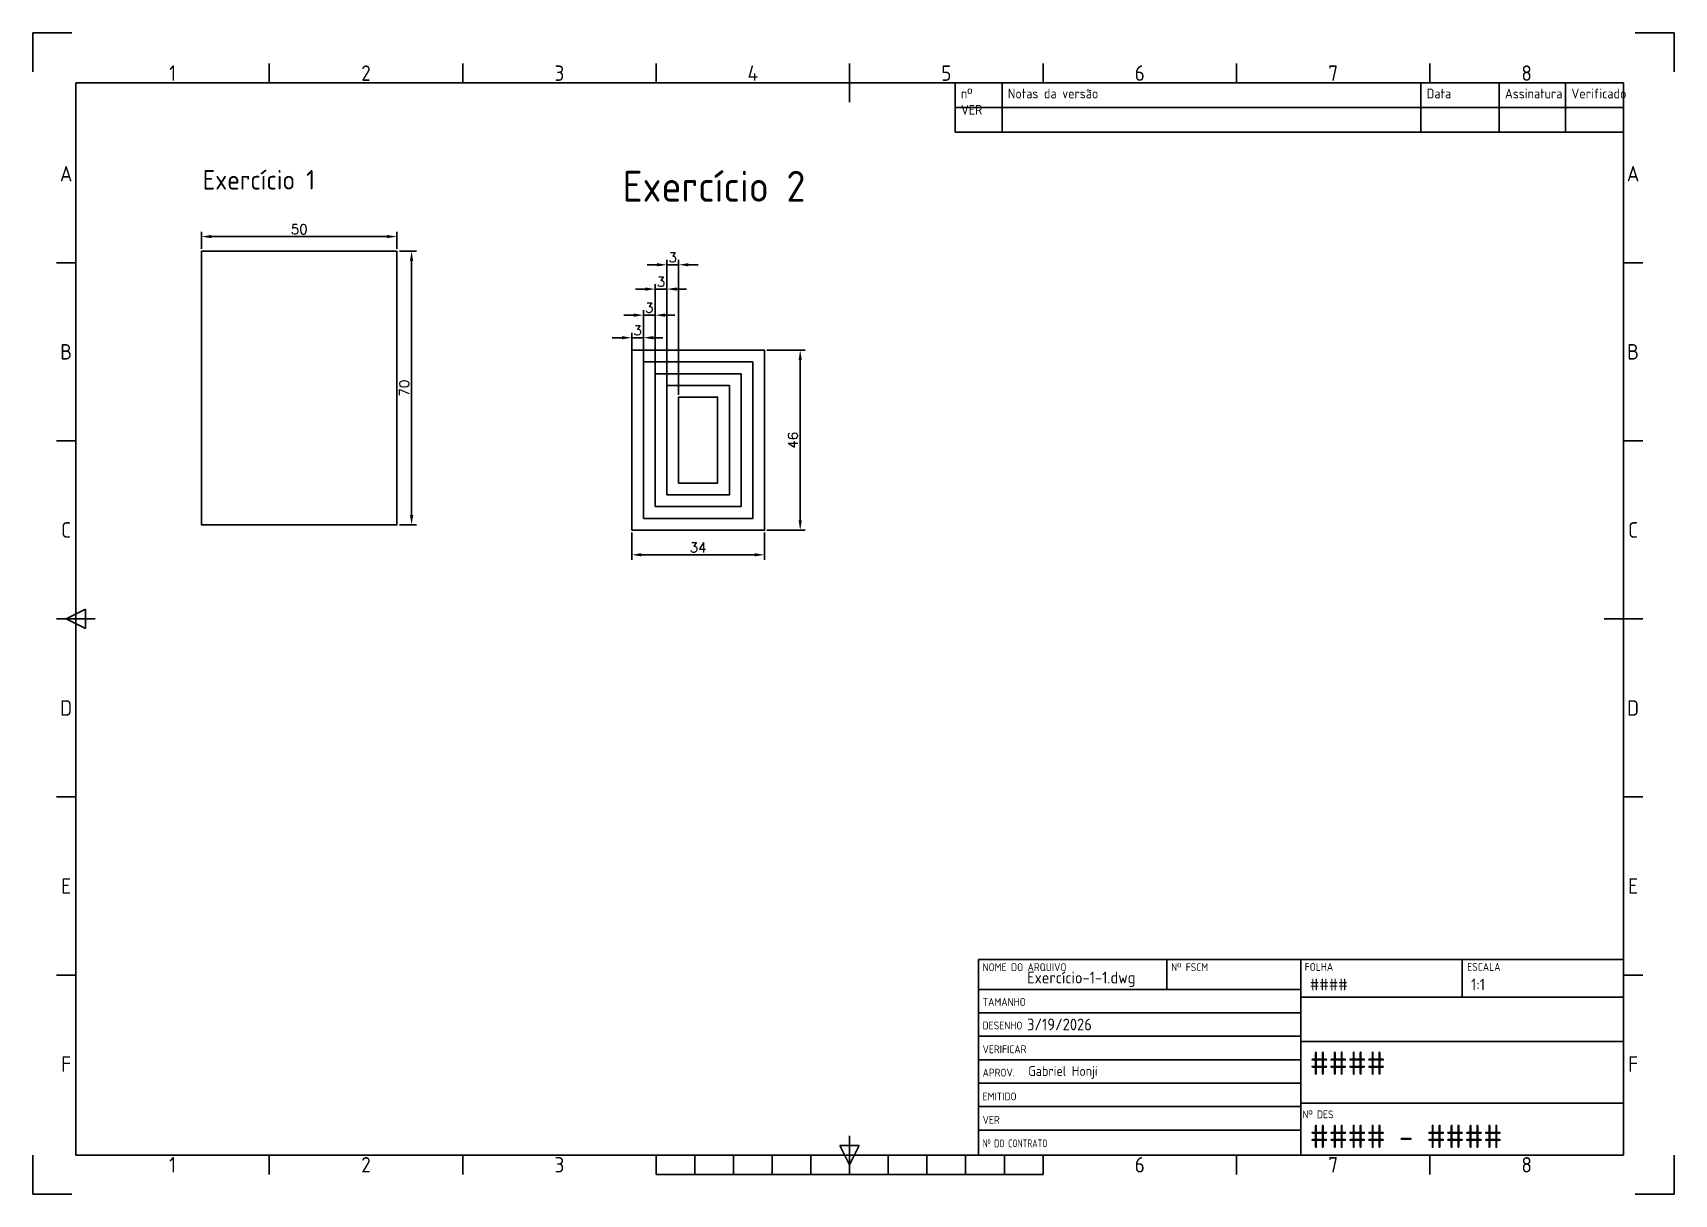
# Paper-space layout 'Bloco da legenda ISO A3' of a CAD drawing. Header units: millimetres. Extents: x 0 to 420, y 0 to 297.
import ezdxf
from ezdxf.enums import TextEntityAlignment as Align

# ---------------------------------------------------------------- set-up
doc = ezdxf.new("R2010")
doc.units = ezdxf.units.MM
for name, color, linetype in [('Bloco da legenda', 7, 'Continuous'), ('Cotas', 5, 'Continuous'), ('Legendas', 7, 'Continuous')]:
    doc.layers.add(name, color=color, linetype=linetype)
doc.styles.add('ACISOTS', font='isocp.shx', dxfattribs={"height": 1})
doc.styles.add('ISO Proporcional', font='isocp.shx')
doc.styles.get("Standard").update_dxf_attribs({"font": 'simplex.shx'})
doc.dimstyles.new('ISO-25', dxfattribs={"dimtxt": 2.5, "dimasz": 2.5, "dimexe": 1.25, "dimexo": 0.625, "dimtad": 1, "dimtxsty": 'Standard', "dimcen": 2.5, "dimadec": 0, "dimazin": 0, "dimtfac": 1, "dimtmove": 0, "dimatfit": 3, "dimfxl": 1, "dimarcsym": 0})

# ---------------------------------------------------------------- blocks, each defined once
blk = doc.blocks.new('*T3')
at = {"layer": 'Bloco da legenda', "color": 0, "linetype": 'ByBlock', "lineweight": -2, "transparency": 16777216}
for p, q in [((0, 0), (171, 0)), ((0, 0), (0, -12.67)), ((12, 0), (12, -12.67)), ((119.19, 0), (119.19, -12.67)), ((139.19, 0), (139.19, -12.67)), ((156.21, 0), (156.21, -12.67)), ((171, 0), (171, -12.67)), ((0, -6.33), (171, -6.33)), ((0, -12.67), (171, -12.67))]:
    blk.add_line(p, q, dxfattribs=at)
at = {"layer": 'Bloco da legenda', "color": 0, "transparency": 16777216, "char_height": 2.5, "attachment_point": 1, "style": 'ISO Proporcional'}
for s, insert, width in [('nº VER', (1.5, -1.5), 9), ('Notas da versão', (13.5, -1.5), 104.1871), ('Data', (120.69, -1.5), 17), ('Assinatura', (140.69, -1.5), 14.0204), ('Verificado', (157.71, -1.5), 11.7925)]:
    blk.add_mtext(s, dxfattribs=dict(at, insert=insert, width=width))
blk = doc.blocks.new('Bloco da legenda')
at = {"layer": 'Bloco da legenda'}
for p, q in [((0, 297), (0, 287)), ((10, 297), (0, 297)), ((420, 297), (410, 297)), ((420, 287), (420, 297)), ((60.5, 284.23), (60.5, 289.18)), ((110, 284.23), (110, 289.18)), ((159.5, 284.23), (159.5, 289.18)), ((209, 279.28), (209, 289.18)), ((258.5, 284.23), (258.5, 289.18)), ((308, 284.23), (308, 289.18)), ((357.5, 284.23), (357.5, 289.18)), ((407, 284.23), (11, 284.23)), ((11, 284.23), (11, 10)), ((407, 10), (407, 284.23)), ((11, 238.19), (6.05, 238.19)), ((411.95, 238.19), (407, 238.19)), ((11, 192.66), (6.05, 192.66)), ((411.95, 192.66), (407, 192.66)), ((6.05, 147.12), (15.95, 147.12)), ((8.52, 147.12), (13.47, 149.59)), ((13.47, 144.64), (8.52, 147.12)), ((13.47, 149.59), (13.47, 144.64)), ((402.05, 147.12), (411.95, 147.12)), ((11, 101.58), (6.05, 101.58)), ((411.95, 101.58), (407, 101.58)), ((407, 60), (242, 60)), ((242, 10), (242, 60)), ((290.14, 60), (290.14, 52.38)), ((324.5, 10), (324.5, 60)), ((365.75, 50.35), (365.75, 60)), ((407, 10), (407, 60)), ((11, 56.03), (6.05, 56.03)), ((411.95, 56.03), (407, 56.03)), ((242, 52.38), (324.5, 52.38)), ((242, 46.38), (324.5, 46.38)), ((407, 50.35), (324.5, 50.35)), ((242, 40.38), (324.5, 40.38)), ((324.5, 39.01), (407, 39.01)), ((242, 34.38), (324.5, 34.38)), ((242, 28.38), (324.5, 28.38)), ((242, 22.38), (324.5, 22.38)), ((324.5, 23.29), (407, 23.29)), ((209, 10), (209, 14.95)), ((242, 16.38), (324.5, 16.38)), ((0, 0), (0, 10)), ((11, 10), (407, 10)), ((60.5, 5.05), (60.5, 10)), ((110, 5.05), (110, 10)), ((159.5, 5.05), (159.5, 10)), ((169.4, 5.05), (169.4, 10)), ((179.3, 5.05), (179.3, 10)), ((189.2, 5.05), (189.2, 10)), ((199.1, 5.05), (199.1, 10)), ((206.53, 12.47), (211.47, 12.47)), ((209, 7.52), (206.53, 12.47)), ((211.47, 12.47), (209, 7.52)), ((209, 10), (209, 5.05)), ((218.9, 5.05), (218.9, 10)), ((228.8, 5.05), (228.8, 10)), ((238.7, 5.05), (238.7, 10)), ((407, 10), (242, 10)), ((248.6, 5.05), (248.6, 10)), ((258.5, 5.05), (258.5, 10)), ((308, 5.05), (308, 10)), ((357.5, 5.05), (357.5, 10)), ((420, 0), (420, 10)), ((159.5, 5.05), (258.5, 5.05)), ((0, 0), (10, 0)), ((420, 0), (410, 0))]:
    blk.add_line(p, q, dxfattribs=at)
blk.add_blockref('*T3', (236, 284.23))
at = {"layer": 'Bloco da legenda', "style": 'ISO Proporcional'}
for s, p in [('1', (35.75, 286.7)), ('2', (85.25, 286.7)), ('3', (134.75, 286.7)), ('4', (184.25, 286.7)), ('5', (233.75, 286.7)), ('6', (283.25, 286.7)), ('7', (332.75, 286.7)), ('8', (382.25, 286.7)), ('A', (8.52, 260.96)), ('A', (409.48, 260.96)), ('B', (8.52, 215.43)), ('B', (409.48, 215.43)), ('C', (8.52, 169.88)), ('C', (409.48, 169.88)), ('D', (8.52, 124.34)), ('D', (409.48, 124.34)), ('E', (8.52, 78.8)), ('E', (409.48, 78.8)), ('F', (8.52, 33.27)), ('F', (409.48, 33.27)), ('1', (35.75, 7.52)), ('2', (85.25, 7.52)), ('3', (134.75, 7.52)), ('6', (283.25, 7.52)), ('7', (332.75, 7.52)), ('8', (382.25, 7.52))]:
    blk.add_text(s, height=3.96, dxfattribs=at).set_placement(p, align=Align.MIDDLE)
at = {"layer": 'Bloco da legenda', "lineweight": 25, "style": 'ACISOTS'}
for s, p in [('NOME DO ARQUIVO', (243.03, 57.04)), ('Nº FSCM', (291.3, 57.04)), ('FOLHA', (325.45, 57.11)), ('ESCALA', (367.03, 57.11)), ('TAMANHO', (243.03, 48.14)), ('DESENHO', (243.03, 42.14)), ('VERIFICAR', (243.03, 36.05)), ('APROV.', (243.03, 30.08)), ('EMITIDO', (243.03, 23.99)), ('VER', (243.03, 17.99))]:
    blk.add_text(s, height=2, dxfattribs=at).set_placement(p)
at = {"layer": 'Bloco da legenda', "lineweight": 25, "style": 'ACISOTS', "width": 0.683519}
blk.add_text('Nº DO CONTRATO', height=2, dxfattribs=at).set_placement((243.03, 11.99))
at = {"layer": 'Bloco da legenda', "insert": (324.88, 21.41), "char_height": 2, "width": 8.8, "attachment_point": 1, "style": 'ACISOTS'}
blk.add_mtext('Nº DES', dxfattribs=at)
at = {"layer": 'Bloco da legenda', "lineweight": 35, "style": 'ACISOTS'}
for tag, p, height in [('NOME_DO_ARQUIVO', (254.41, 53.9), 3), ('Nº_FSCM', (293.68, 53.04), 3), ('FOLHA', (326.77, 52.11), 3), ('ESCALA', (368.02, 52.11), 3), ('TAMANHO', (254.7, 48.23), 3), ('PROJETO-ATIVIDADE', (328.79, 43.14), 3.5), ('VERIFICAR_DATA', (254.41, 41.9), 3), ('VERIFICAR_DATA', (254.7, 36.14), 3), ('VERIFICADO_POR', (277.96, 36.14), 3), ('DATA_APROVAÇÃO', (254.7, 30.17), 3), ('NOMEFOLHA', (326.77, 30.48), 6), ('APROVADO_POR', (277.96, 30.17), 3), ('DATA_EMISSÃO', (254.7, 24.08), 3), ('EMITIDO_POR', (277.96, 24.08), 3), ('DESENHO_SUBTITULO', (328.79, 25.44), 3), ('VERSÃO', (254.7, 18.08), 3), ('NÚMERODEFOLHAS-NOME', (326.77, 11.76), 6), ('Nº_DO_CONTRATO', (254.7, 12.08), 3.5)]:
    blk.add_attdef(tag, p, '', height=height, dxfattribs=at)
blk = doc.blocks.new('*D4')
at = {"layer": 'Cotas', "color": 0, "lineweight": -2, "transparency": 16777216}
for p, q in [((43.17, 241.77), (43.17, 246.15)), ((45.67, 244.9), (90.67, 244.9)), ((93.17, 241.77), (93.17, 246.15))]:
    blk.add_line(p, q, dxfattribs=at)
at = {"layer": 'Cotas', "color": 0, "transparency": 16777216}
for points in [[(45.67, 245.31), (45.67, 244.48), (43.17, 244.9)], [(90.67, 245.31), (90.67, 244.48), (93.17, 244.9)]]:
    blk.add_solid(points, dxfattribs=at)
at = {"layer": 'Defpoints', "color": 0, "transparency": 16777216}
for p in [(93.17, 244.9), (43.17, 241.15), (93.17, 241.15)]:
    blk.add_point(p, dxfattribs=at)
at = {"layer": 'Cotas', "color": 0, "transparency": 16777216, "insert": (68.17, 246.77), "char_height": 2.5, "attachment_point": 5}
blk.add_mtext('50', dxfattribs=at)
blk = doc.blocks.new('*D5')
at = {"layer": 'Cotas', "color": 0, "lineweight": -2, "transparency": 16777216}
for p, q in [((93.79, 241.15), (98.17, 241.15)), ((96.92, 238.65), (96.92, 173.65)), ((93.79, 171.15), (98.17, 171.15))]:
    blk.add_line(p, q, dxfattribs=at)
at = {"layer": 'Cotas', "color": 0, "transparency": 16777216}
for points in [[(96.5, 238.65), (97.34, 238.65), (96.92, 241.15)], [(96.5, 173.65), (97.34, 173.65), (96.92, 171.15)]]:
    blk.add_solid(points, dxfattribs=at)
at = {"layer": 'Defpoints', "color": 0, "transparency": 16777216}
for p in [(93.17, 241.15), (93.17, 171.15), (96.92, 171.15)]:
    blk.add_point(p, dxfattribs=at)
at = {"layer": 'Cotas', "color": 0, "transparency": 16777216, "insert": (95.04, 206.15), "char_height": 2.5, "attachment_point": 5, "rotation": 90}
blk.add_mtext('70', dxfattribs=at)
blk = doc.blocks.new('*D11')
at = {"layer": 'Cotas', "color": 0, "lineweight": -2, "transparency": 16777216}
for p, q in [((187.86, 215.83), (197.61, 215.83)), ((196.36, 172.33), (196.36, 213.33)), ((187.86, 169.83), (197.61, 169.83))]:
    blk.add_line(p, q, dxfattribs=at)
at = {"layer": 'Cotas', "color": 0, "transparency": 16777216}
for points in [[(195.95, 213.33), (196.78, 213.33), (196.36, 215.83)], [(195.95, 172.33), (196.78, 172.33), (196.36, 169.83)]]:
    blk.add_solid(points, dxfattribs=at)
at = {"layer": 'Defpoints', "color": 0, "transparency": 16777216}
for p in [(187.24, 215.83), (196.36, 215.83), (187.24, 169.83)]:
    blk.add_point(p, dxfattribs=at)
at = {"layer": 'Cotas', "color": 0, "transparency": 16777216, "insert": (194.49, 192.83), "char_height": 2.5, "attachment_point": 5, "rotation": 90}
blk.add_mtext('46', dxfattribs=at)
blk = doc.blocks.new('*D12')
at = {"layer": 'Cotas', "color": 0, "lineweight": -2, "transparency": 16777216}
for p, q in [((153.24, 169.21), (153.24, 162.26)), ((187.24, 169.21), (187.24, 162.26)), ((155.74, 163.51), (184.74, 163.51))]:
    blk.add_line(p, q, dxfattribs=at)
at = {"layer": 'Cotas', "color": 0, "transparency": 16777216}
for points in [[(155.74, 163.93), (155.74, 163.1), (153.24, 163.51)], [(184.74, 163.93), (184.74, 163.1), (187.24, 163.51)]]:
    blk.add_solid(points, dxfattribs=at)
at = {"layer": 'Defpoints', "color": 0, "transparency": 16777216}
for p in [(153.24, 169.83), (187.24, 169.83), (187.24, 163.51)]:
    blk.add_point(p, dxfattribs=at)
at = {"layer": 'Cotas', "color": 0, "transparency": 16777216, "insert": (170.24, 165.39), "char_height": 2.5, "attachment_point": 5}
blk.add_mtext('34', dxfattribs=at)
blk = doc.blocks.new('*D13')
at = {"layer": 'Cotas', "color": 0, "lineweight": -2, "transparency": 16777216}
for p, q in [((150.74, 219.03), (148.24, 219.03)), ((153.24, 213.46), (153.24, 220.28)), ((156.24, 219.03), (153.24, 219.03)), ((156.24, 213.46), (156.24, 220.28)), ((158.74, 219.03), (161.24, 219.03))]:
    blk.add_line(p, q, dxfattribs=at)
at = {"layer": 'Cotas', "color": 0, "transparency": 16777216}
for points in [[(150.74, 219.45), (150.74, 218.61), (153.24, 219.03)], [(158.74, 219.45), (158.74, 218.61), (156.24, 219.03)]]:
    blk.add_solid(points, dxfattribs=at)
at = {"layer": 'Defpoints', "color": 0, "transparency": 16777216}
for p in [(153.24, 219.03), (153.24, 212.83), (156.24, 212.83)]:
    blk.add_point(p, dxfattribs=at)
at = {"layer": 'Cotas', "color": 0, "transparency": 16777216, "insert": (154.74, 220.9), "char_height": 2.5, "attachment_point": 5}
blk.add_mtext('3', dxfattribs=at)
blk = doc.blocks.new('*D14')
at = {"layer": 'Cotas', "color": 0, "lineweight": -2, "transparency": 16777216}
for p, q in [((153.74, 224.8), (151.24, 224.8)), ((156.24, 210.46), (156.24, 226.05)), ((159.24, 224.8), (156.24, 224.8)), ((159.24, 210.46), (159.24, 226.05)), ((161.74, 224.8), (164.24, 224.8))]:
    blk.add_line(p, q, dxfattribs=at)
at = {"layer": 'Cotas', "color": 0, "transparency": 16777216}
for points in [[(153.74, 225.22), (153.74, 224.39), (156.24, 224.8)], [(161.74, 225.22), (161.74, 224.39), (159.24, 224.8)]]:
    blk.add_solid(points, dxfattribs=at)
at = {"layer": 'Defpoints', "color": 0, "transparency": 16777216}
for p in [(156.24, 224.8), (156.24, 209.83), (159.24, 209.83)]:
    blk.add_point(p, dxfattribs=at)
at = {"layer": 'Cotas', "color": 0, "transparency": 16777216, "insert": (157.74, 226.68), "char_height": 2.5, "attachment_point": 5}
blk.add_mtext('3', dxfattribs=at)
blk = doc.blocks.new('*D15')
at = {"layer": 'Cotas', "color": 0, "lineweight": -2, "transparency": 16777216}
for p, q in [((156.74, 231.47), (154.24, 231.47)), ((159.24, 207.46), (159.24, 232.72)), ((162.24, 231.47), (159.24, 231.47)), ((162.24, 207.46), (162.24, 232.72)), ((164.74, 231.47), (167.24, 231.47))]:
    blk.add_line(p, q, dxfattribs=at)
at = {"layer": 'Cotas', "color": 0, "transparency": 16777216}
for points in [[(156.74, 231.88), (156.74, 231.05), (159.24, 231.47)], [(164.74, 231.88), (164.74, 231.05), (162.24, 231.47)]]:
    blk.add_solid(points, dxfattribs=at)
at = {"layer": 'Defpoints', "color": 0, "transparency": 16777216}
for p in [(159.24, 231.47), (159.24, 206.83), (162.24, 206.83)]:
    blk.add_point(p, dxfattribs=at)
at = {"layer": 'Cotas', "color": 0, "transparency": 16777216, "insert": (160.74, 233.34), "char_height": 2.5, "attachment_point": 5}
blk.add_mtext('3', dxfattribs=at)
blk = doc.blocks.new('*D16')
at = {"layer": 'Cotas', "color": 0, "lineweight": -2, "transparency": 16777216}
for p, q in [((159.74, 237.68), (157.24, 237.68)), ((162.24, 204.46), (162.24, 238.93)), ((165.24, 237.68), (162.24, 237.68)), ((165.24, 204.46), (165.24, 238.93)), ((167.74, 237.68), (170.24, 237.68))]:
    blk.add_line(p, q, dxfattribs=at)
at = {"layer": 'Cotas', "color": 0, "transparency": 16777216}
for points in [[(159.74, 238.1), (159.74, 237.27), (162.24, 237.68)], [(167.74, 238.1), (167.74, 237.27), (165.24, 237.68)]]:
    blk.add_solid(points, dxfattribs=at)
at = {"layer": 'Defpoints', "color": 0, "transparency": 16777216}
for p in [(162.24, 237.68), (162.24, 203.83), (165.24, 203.83)]:
    blk.add_point(p, dxfattribs=at)
at = {"layer": 'Cotas', "color": 0, "transparency": 16777216, "insert": (163.74, 239.56), "char_height": 2.5, "attachment_point": 5}
blk.add_mtext('3', dxfattribs=at)

psp = doc.layouts.new('Bloco da legenda ISO A3')

# ---------------------------------------------------------------- linework, layer by layer
psp.add_lwpolyline([(43.169, 241.147), (93.169, 241.147), (93.169, 171.147), (43.169, 171.147)], close=True)
at = {"layer": 'Legendas'}
for points in [[(153.24, 169.835), (187.24, 169.835), (187.24, 215.835), (153.24, 215.835)], [(156.24, 172.835), (184.24, 172.835), (184.24, 212.835), (156.24, 212.835)], [(159.24, 175.835), (181.24, 175.835), (181.24, 209.835), (159.24, 209.835)], [(162.24, 178.835), (178.24, 178.835), (178.24, 206.835), (162.24, 206.835)], [(165.24, 181.835), (175.24, 181.835), (175.24, 203.835), (165.24, 203.835)]]:
    psp.add_lwpolyline(points, close=True, dxfattribs=at)

# ---------------------------------------------------------------- block references
ref = psp.add_blockref('Bloco da legenda', (0, 0))
ref.add_attrib('NOMEFOLHA', '####', (326.775, 30.475), dxfattribs={"layer": 'Bloco da legenda', "lineweight": 35, "height": 6, "style": 'ACISOTS'})
ref.add_attrib('NÚMERODEFOLHAS-NOME', '#### - ####', (326.775, 11.765), dxfattribs={"layer": 'Bloco da legenda', "lineweight": 35, "height": 6, "style": 'ACISOTS'})
ref.add_attrib('ESCALA', '1:1', (368.025, 52.113), dxfattribs={"layer": 'Bloco da legenda', "lineweight": 35, "height": 3, "style": 'ACISOTS'})
ref.add_attrib('FOLHA', '####', (326.775, 52.113), dxfattribs={"layer": 'Bloco da legenda', "lineweight": 35, "height": 3, "style": 'ACISOTS'})
ref.add_attrib('NOME_DO_ARQUIVO', 'Exercício-1-1.dwg', (254.412, 53.895), dxfattribs={"layer": 'Bloco da legenda', "lineweight": 35, "height": 3, "style": 'ACISOTS'})
ref.add_attrib('VERIFICAR_DATA', '3/19/2026', (254.412, 41.895), dxfattribs={"layer": 'Bloco da legenda', "lineweight": 35, "height": 3, "style": 'ACISOTS'})

# ---------------------------------------------------------------- texts
at = {"layer": 'Cotas', "color": 18, "true_color": 0x000000, "insert": (254.725, 32.739), "char_height": 2.5, "attachment_point": 1, "style": 'ISO Proporcional'}
psp.add_mtext_dynamic_manual_height_columns('Gabriel Honji', width=66.81026, gutter_width=42.801, heights=[0], dxfattribs=at)
at = {"layer": 'Legendas', "style": 'ISO Proporcional'}
psp.add_text('Exercício 2', height=7.90625, dxfattribs=at).set_placement((150.927, 253.804))
at = {"layer": 'Legendas', "insert": (43.449, 261.916), "char_height": 5, "attachment_point": 1, "style": 'ISO Proporcional'}
psp.add_mtext_dynamic_manual_height_columns('Exercício 1', width=49.90542, gutter_width=12.5, heights=[0], dxfattribs=at)

# ---------------------------------------------------------------- dimensions: what is measured, and where the dimension line sits
at = {"layer": 'Cotas'}
for base, p1, p2, picture, middle in [((93.169, 244.897), (43.169, 241.147), (93.169, 241.147), '*D4', (68.169, 246.772)), ((162.24, 237.684), (165.24, 203.835), (162.24, 203.835), '*D16', (163.74, 239.559)), ((159.24, 231.466), (162.24, 206.835), (159.24, 206.835), '*D15', (160.74, 233.341)), ((156.24, 224.804), (159.24, 209.835), (156.24, 209.835), '*D14', (157.74, 226.679)), ((153.24, 219.03), (156.24, 212.835), (153.24, 212.835), '*D13', (154.74, 220.905)), ((187.24, 163.512), (153.24, 169.835), (187.24, 169.835), '*D12', (170.24, 165.387))]:
    dim = psp.add_linear_dim(base=base, p1=p1, p2=p2, dimstyle='ISO-25', dxfattribs=at)
    dim.commit()
    dim.dimension.update_dxf_attribs({"geometry": picture, "text_midpoint": middle})
for base, p1, p2, picture, middle in [((96.919, 171.147), (93.169, 241.147), (93.169, 171.147), '*D5', (95.044, 206.147)), ((196.364, 215.835), (187.24, 169.835), (187.24, 215.835), '*D11', (194.489, 192.835))]:
    dim = psp.add_linear_dim(base=base, p1=p1, p2=p2, angle=90, dimstyle='ISO-25', dxfattribs=at)
    dim.commit()
    dim.dimension.update_dxf_attribs({"geometry": picture, "text_midpoint": middle})

doc.saveas('drawing.dxf')
